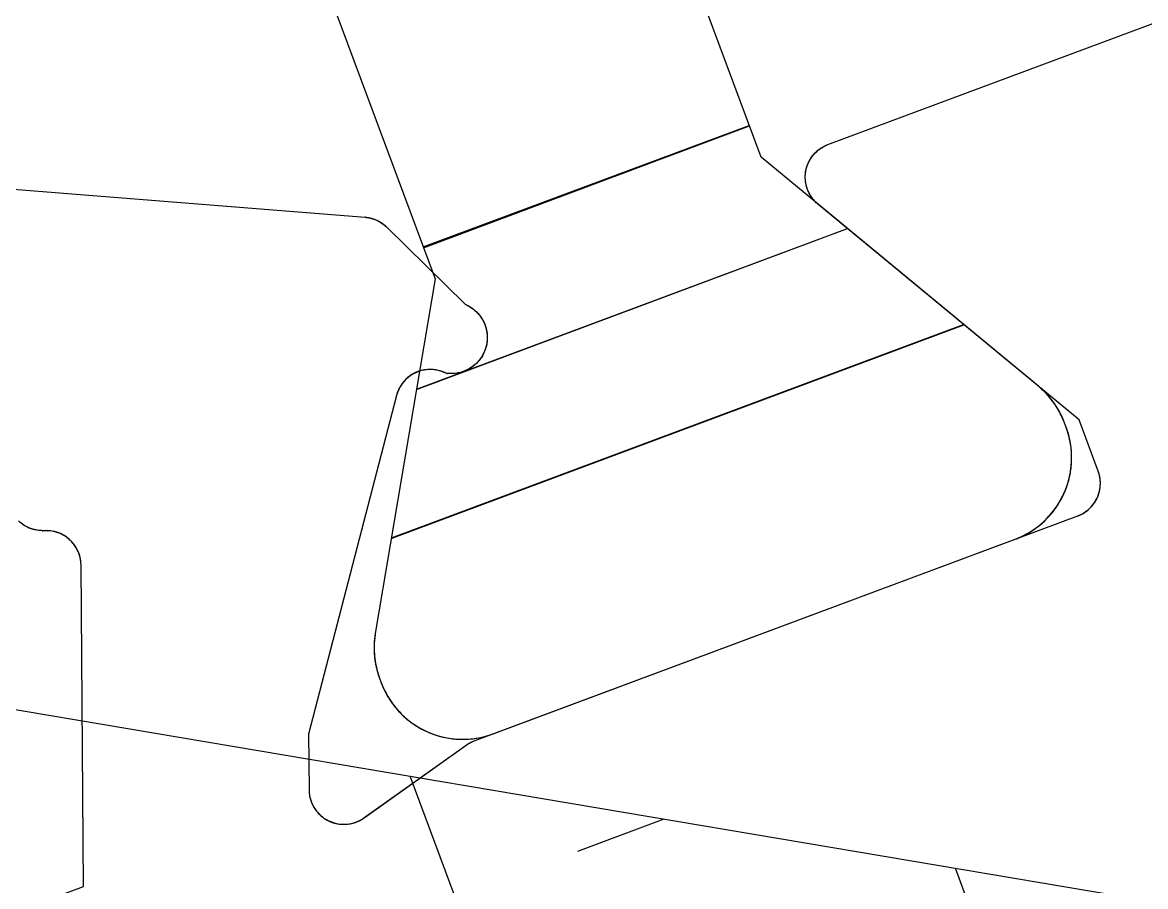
# Model space of a CAD drawing. Extents: x 12199666 to 24617114, y 1197707 to 2548648.
# Drawn here: x 12330261.33 to 12330267.78, y 1274889.69 to 1274894.65 of the extents above; entities that cross this region are included whole.
import ezdxf

# ---------------------------------------------------------------- set-up
doc = ezdxf.new("R2010")
doc.units = 0
doc.header["$LTSCALE"] = 10
doc.header["$MEASUREMENT"] = 0
doc.layers.add('TX-PLAN-T1-F11$0$_EDO-ALUMINIUM-SECTION', color=90, linetype='Continuous', lineweight=30)
for name, color, linetype in [('TX-PLAN-T1-F11$0$F-Alum', 4, 'Continuous'), ('TX-PLAN-T1-F11$0$F_MISC', 8, 'Continuous'), ('TX-PLAN-T1-F11$0$Hatch', 8, 'Continuous'), ('TX-PLAN-T1-F11$0$Hatch @ 1', 8, 'Continuous'), ('TX-PLAN-T1-F11$0$INSUL', 173, 'Continuous')]:
    doc.layers.add(name, color=color, linetype=linetype)
pattern_1 = [(90, (-9.900000006500932, 423.8302261678061), (-6, 3.673940397442059e-16), []), (90, (-9.150000006500932, 423.8302261678061), (-6, 3.673940397442059e-16), []), (90, (-8.400000006500932, 423.8302261678061), (-6, 3.673940397442059e-16), []), (90, (-6.150000006500932, 423.8302261678061), (-6, 3.673940397442059e-16), [])]

# ---------------------------------------------------------------- blocks, each defined once
blk = doc.blocks.new('TX-PLAN-T1-F11$0$A$C455C3A01-flat-3')
at = {"layer": 'TX-PLAN-T1-F11$0$Hatch @ 1'}
h = blk.add_hatch(dxfattribs=at)
h.set_pattern_fill('ACET-2D-M_SYNTHETIC-PISA', color=256, angle=3.877988115356716e-08, pattern_type=2)
h.set_pattern_definition([(90.00000003877987, (-33205.42495895415, -50428.68267056812), (-6.000000000000002, -4.061019290577003e-09), []), (90.00000003877987, (-33204.67495895415, -50428.68267056761), (-6.000000000000002, -4.061019290577003e-09), []), (90.00000003877987, (-33203.92495895415, -50428.6826705671), (-6.000000000000002, -4.061019290577003e-09), []), (90.00000003877987, (-33201.67495895415, -50428.68267056558), (-6.000000000000002, -4.061019290577003e-09), [])])
edge = h.paths.add_edge_path()
edge.add_line((-4.833974595538166, -1.000000003332389), (-6.62320507937693, -2.033012706437148))
edge.add_ellipse((-6.873205079682521, -1.600000004713365), major_axis=(0.0002120284116244875, 0.4999999550418579), ratio=0.9999999999999949, start_angle=180.024296706161, end_angle=210.0242967055074, ccw=False)
edge.add_line((-6.873205079333275, -2.100000004713365), (-6.899999998575367, -2.100000004727917))
edge.add_ellipse((-6.899999998924613, -1.600000004727917), major_axis=(0.0002120284116244875, 0.4999999550418579), ratio=0.9999999999999949, start_angle=90.02429670616112, end_angle=180.0242967061611, ccw=False)
edge.add_line((-7.399999998917338, -1.600000005069887), (-7.400000001085573, 1.599999994927202))
edge.add_ellipse((-6.900000001092849, 1.599999995269172), major_axis=(0.0002120284116244875, 0.4999999550418579), ratio=0.9999999999999949, start_angle=0.024296706161123893, end_angle=90.02429670616112, ccw=False)
edge.add_line((-6.900000001420267, 2.099999995269172), (-6.873205082178174, 2.099999995283724))
edge.add_ellipse((-6.873205081850756, 1.599999995291), major_axis=(0.0002120284116244875, 0.4999999550418579), ratio=0.9999999999999949, start_angle=330.0242967053823, end_angle=360.0242967053273, ccw=False)
edge.add_line((-6.623205082134518, 2.033012697349477), (-4.833974596891494, 0.9999999966676114))
edge.add_line((-4.833974596891494, 0.9999999966676114), (4.833974595538166, 1.000000003208697))
edge.add_line((4.833974595538166, 1.000000003215973), (6.62320507937693, 2.033012706320733))
edge.add_ellipse((6.873205079667969, 1.60000000459695), major_axis=(0.0002120284116244875, 0.4999999550418579), ratio=0.9999999999999949, start_angle=0.024296706161123893, end_angle=30.02429670550748, ccw=False)
edge.add_line((6.873205079333275, 2.10000000459695), (6.899999998575367, 2.100000004618778))
edge.add_ellipse((6.899999998910062, 1.600000004611502), major_axis=(0.0002120284116244875, 0.4999999550418579), ratio=0.9999999999999949, start_angle=270.0242966669742, end_angle=360.024296706161, ccw=False)
edge.add_line((7.399999998917338, 1.600000004953472), (7.400000001085573, -1.599999995043618))
edge.add_ellipse((6.900000001078297, -1.599999995385588), major_axis=(0.0002120284116244875, 0.4999999550418579), ratio=0.9999999999999949, start_angle=180.024296706161, end_angle=270.0242966669742, ccw=False)
edge.add_line((6.900000001420267, -2.099999995385588), (6.873205082178174, -2.09999999540014))
edge.add_ellipse((6.873205081828928, -1.599999995407416), major_axis=(0.0002120284116244875, 0.4999999550418579), ratio=0.9999999999999949, start_angle=150.0242967053824, end_angle=180.0242967053273, ccw=False)
edge.add_line((6.623205082134518, -2.033012697465892), (4.83397459689877, -0.9999999967840267))
edge.add_line((4.833974596891494, -0.9999999967840267), (-4.833974595538166, -1.000000003325113))
at = {"color": 8, "flags": 128}
blk.add_lwpolyline([(4.833974595538166, 1.000000003172318), (-4.833974596891494, 0.9999999966239557), (-6.623205082134518, 2.033012697283993, 0.01488345138796456), (-6.649409689423919, 2.047119243674388, 0.03657129107553118), (-6.716942894410749, 2.074954865485779, 0.03475147934145148), (-6.784231776131492, 2.092020066840632, 0.02182096224813735), (-6.827454482488974, 2.097902478315518, 0.02280645263826249), (-6.872995399848151, 2.099999951264181, 0.0001048284200683037), (-6.873205082178174, 2.099999995247344), (-6.900000001427543, 2.099999995210965, 0.02269948334755301), (-6.94532885029912, 2.09794105139008, 0.02181961165260334), (-6.988553866365692, 2.092095730760775, 0.03475222994097658), (-7.055858695639472, 2.075087426463142, 0.03657229246194178), (-7.123417309652723, 2.047308285131294, 0.04398758776233343), (-7.198220983416832, 2.001328097518126, 0.05218554550672114), (-7.274851756454154, 1.930886926806124, 0.0824968902556027), (-7.361701898676984, 1.791914970555808, 0.09869862799964313), (-7.399999956905958, 1.600210187018092, 0.0001051280320767257), (-7.400000001085573, 1.599999994890823), (-7.399999998924613, -1.600000005128095, 0.09858998486909597), (-7.361865004379069, -1.791522109866492, 0.08249638675637562), (-7.275133787494269, -1.93056715480634, 0.05218730035248508), (-7.198560304721468, -2.001075738036889, 0.04398833921714915), (-7.12379420488287, -2.047119847084105, 0.0365712911297791), (-7.056260926023242, -2.07495528968866, 0.03475147925992468), (-6.988971999024216, -2.092020312498789, 0.02182096231450365), (-6.945749277052528, -2.097902609268203, 0.02280395171539871), (-6.900213354128937, -2.099999959260458, 0.0001066385175305527), (-6.899999998575367, -2.100000004771573), (-6.873205079340551, -2.100000004771573, 0.02269971973059978), (-6.827875759219751, -2.097941018044367, 0.02181846122237658), (-6.784653012335184, -2.092096063854115, 0.03475398234547757), (-6.717344795310055, -2.075086914454005, 0.03657129091073633), (-6.649788063477899, -2.047308440720371, 0.01509501812519392), (-6.623205079384206, -2.033012706480804), (-4.833974595538166, -1.000000003376044), (4.833974596891494, -0.9999999968276825)], format="xyb", dxfattribs=at)
blk = doc.blocks.new('TX-PLAN-T1-F11$0$A$C455C3A01-flat-4')
at = {"layer": 'TX-PLAN-T1-F11$0$Hatch @ 1'}
h = blk.add_hatch(dxfattribs=at)
h.set_pattern_fill('ACET-2D-M_SYNTHETIC-PISA', color=256, pattern_type=2)
h.set_pattern_definition(pattern_1)
edge = h.paths.add_edge_path()
edge.add_line((-4.833974596906046, 0.9999999966748874), (-6.623205082141794, 2.033012697356753))
edge.add_ellipse((-6.873205081858032, 1.599999995298276), major_axis=(0.0002120284116244875, 0.4999999550418579), ratio=0.9999999999999949, start_angle=330.0242967053823, end_angle=360.0242967053272)
edge.add_line((-6.87320508218545, 2.099999995298276), (-6.900000001427543, 2.099999995283724))
edge.add_ellipse((-6.900000001100125, 1.599999995283724), major_axis=(0.0002120284116244875, 0.4999999550418579), ratio=0.9999999999999949, start_angle=0.02429670532727509, end_angle=90.02429670532729)
edge.add_line((-7.400000001092849, 1.599999994941754), (-7.399999998931889, -1.600000005055335))
edge.add_ellipse((-6.899999998939165, -1.600000004720641), major_axis=(0.0002120284116244875, 0.4999999550418579), ratio=0.9999999999999949, start_angle=90.02429670532729, end_angle=180.0242967053273)
edge.add_line((-6.899999998597195, -2.100000004720641), (-6.873205079355102, -2.100000004698813))
edge.add_ellipse((-6.873205079697073, -1.600000004698813), major_axis=(0.0002120284116244875, 0.4999999550418579), ratio=0.9999999999999949, start_angle=180.0242967053272, end_angle=210.0242967055074)
edge.add_line((-6.623205079398758, -2.033012706422596), (-4.833974595552718, -1.000000003325113))
edge.add_line((-4.833974595552718, -1.000000003325113), (4.833974596876942, -0.9999999967913027))
edge.add_line((4.833974596876942, -0.9999999967913027), (6.62320508211269, -2.033012697473168))
edge.add_ellipse((6.873205081814376, -1.599999995414692), major_axis=(0.0002120284116244875, 0.4999999550418579), ratio=0.9999999999999949, start_angle=150.0242967053823, end_angle=180.0242967053273)
edge.add_line((6.873205082163622, -2.099999995414692), (6.900000001405715, -2.09999999540014))
edge.add_ellipse((6.900000001056469, -1.59999999540014), major_axis=(0.0002120284116244875, 0.4999999550418579), ratio=0.9999999999999949, start_angle=180.0242967053272, end_angle=270.0242967053273)
edge.add_line((7.400000001063745, -1.59999999505817), (7.399999998902786, 1.60000000493892))
edge.add_ellipse((6.89999999889551, 1.600000004604226), major_axis=(0.0002120284116244875, 0.4999999550418579), ratio=0.9999999999999949, start_angle=270.0242967053273, end_angle=360.0242967053272)
edge.add_line((6.899999998568092, 2.100000004604226), (6.873205079325999, 2.100000004589674))
edge.add_ellipse((6.873205079653417, 1.600000004582398), major_axis=(0.0002120284116244875, 0.4999999550418579), ratio=0.9999999999999949, start_angle=0.02429670532727509, end_angle=30.02429670550744)
edge.add_line((6.623205079369654, 2.033012706306181), (4.83397459553089, 1.000000003208697))
edge.add_line((4.833974595523614, 1.000000003208697), (-4.833974596906046, 0.9999999966748874))
blk = doc.blocks.new('TX-PLAN-T1-F11$0$A$C455C3A01-flat-7')
at = {"layer": 'TX-PLAN-T1-F11$0$Hatch @ 1'}
h = blk.add_hatch(dxfattribs=at)
h.set_pattern_fill('ACET-2D-M_SYNTHETIC-PISA', color=256, angle=3.883087180672344e-08, pattern_type=2)
h.set_pattern_definition([(90.00000003883086, (-33205.42495850848, -50428.68267071641), (-6.000000000000002, -4.06635901923624e-09), []), (90.00000003883086, (-33204.67495850848, -50428.6826707159), (-6.000000000000002, -4.06635901923624e-09), []), (90.00000003883086, (-33203.92495850848, -50428.68267071539), (-6.000000000000002, -4.06635901923624e-09), []), (90.00000003883086, (-33201.67495850848, -50428.68267071386), (-6.000000000000002, -4.06635901923624e-09), [])])
edge = h.paths.add_edge_path()
edge.add_line((-4.833974595509062, -1.000000003303285), (-6.623205079333275, -2.033012706400768))
edge.add_ellipse((-6.873205079624313, -1.600000004691537), major_axis=(0.09602971687854733, 0.490691648061329), ratio=0.9999999999860073, start_angle=191.0729948928688, end_angle=221.0729948922675, ccw=False)
edge.add_line((-6.873205079282343, -2.100000004676986), (-6.899999998524436, -2.100000004691537))
edge.add_ellipse((-6.899999998866406, -1.600000004713365), major_axis=(0.09602971687854733, 0.490691648061329), ratio=0.9999999999860073, start_angle=101.07299489340028, end_angle=191.0729948928688, ccw=False)
edge.add_line((-7.399999998851854, -1.600000005040783), (-7.400000001005537, 1.599999994956306))
edge.add_ellipse((-6.900000001020089, 1.599999995298276), major_axis=(0.09602971687854733, 0.490691648061329), ratio=0.9999999999860073, start_angle=11.072994893702628, end_angle=101.07299489340028, ccw=False)
edge.add_line((-6.900000001347507, 2.099999995298276), (-6.873205082105414, 2.099999995312828))
edge.add_ellipse((-6.873205081777996, 1.599999995312828), major_axis=(0.09602971687854733, 0.490691648061329), ratio=0.9999999999860073, start_angle=341.07299489324885, end_angle=371.0729948937025, ccw=False)
edge.add_line((-6.623205082069035, 2.033012697371305), (-4.833974596847838, 0.9999999966894393))
edge.add_line((-4.833974596847838, 0.9999999966967152), (4.833974595450854, 1.000000003252353))
edge.add_line((4.833974595450854, 1.000000003245077), (6.623205079267791, 2.033012706349837))
edge.add_ellipse((6.873205079544277, 1.600000004626054), major_axis=(0.09602971687854733, 0.490691648061329), ratio=0.9999999999860073, start_angle=11.072994893702628, end_angle=41.072994892572694, ccw=False)
edge.add_line((6.873205079216859, 2.100000004626054), (6.899999998458952, 2.100000004647882))
edge.add_ellipse((6.89999999878637, 1.600000004647882), major_axis=(0.09602971687854733, 0.490691648061329), ratio=0.9999999999860073, start_angle=281.07299485421345, end_angle=371.0729948937025, ccw=False)
edge.add_line((7.399999998793646, 1.600000004989852), (7.40000000094733, -1.599999995007238))
edge.add_ellipse((6.900000000940054, -1.599999995356484), major_axis=(0.09602971687854733, 0.490691648061329), ratio=0.9999999999860073, start_angle=191.0729948928688, end_angle=281.07299485421345, ccw=False)
edge.add_line((6.900000001282024, -2.099999995341932), (6.873205082039931, -2.099999995356484))
edge.add_ellipse((6.873205081697961, -1.599999995378312), major_axis=(0.09602971687854733, 0.490691648061329), ratio=0.9999999999860073, start_angle=161.07299489211, end_angle=191.0729948928688, ccw=False)
edge.add_line((6.623205082003551, -2.033012697422237), (4.833974596796907, -0.999999996747647))
edge.add_line((4.833974596789631, -0.9999999967549229), (-4.833974595509062, -1.000000003310561))
at = {"color": 8, "flags": 128}
blk.add_lwpolyline([(4.833974595450854, 1.000000003230525), (-4.833974596855114, 0.9999999966821633), (-6.623205082076311, 2.033012697356753, 0.003228324131031072), (-6.628817371456535, 2.036204817646649, 0.03475147935317766), (-6.691588599613169, 2.065849169826834, 0.02182096239772175), (-6.732882833595795, 2.079905888851499, 0.02280645303967752), (-6.777177667667274, 2.090692094017868, 0.02280395189214688), (-6.822265851478733, 2.097398421938124, 0.0218209627677004), (-6.865812588453991, 2.099945343368745, 0.003696398265047463), (-6.873205082119966, 2.099999995312828), (-6.900000001376611, 2.099999995291, 0.03105091864805178), (-6.961922499067441, 2.096150783094345, 0.03657229244787204), (-7.033552575718204, 2.081833690455824, 0.04398758774384742), (-7.115781530133972, 2.05104138108436, 0.05218554549813796), (-7.204491500306176, 1.996591632698255, 0.08249689020261154), (-7.316364882863127, 1.876839813907281, 0.09869862791611704), (-7.390692001819843, 1.696027909754775, 0.04835176405450534), (-7.400000001005537, 1.599999994941754), (-7.39999999885913, -1.600000005069887, 0.05010523084630907), (-7.390008095178928, -1.699458868293732, 0.08249638691389768), (-7.331531516480027, -1.852548117582046, 0.05218730031794697), (-7.269889844203135, -1.936424591112882, 0.04398833911545995), (-7.205333602942119, -1.995943675246963, 0.03657129129986738), (-7.144386551713978, -2.03620547556784, 0.03475147940703016), (-7.081615244896966, -2.065849661179527, 0.02182096261599752), (-7.040320973617781, -2.079906270620995, 0.02280395175054498), (-6.996031017850328, -2.090691397963383, 0.02280645308802656), (-6.950937909328786, -2.097398566533229, 0.02181846095888013), (-6.907396165057435, -2.099945298461535, 0.003698236022823213), (-6.899999998538988, -2.100000004706089), (-6.873205079311447, -2.100000004713365, 0.0310517560850042), (-6.811280921268917, -2.096150585290161, 0.03657129102289691), (-6.739652819858748, -2.081833787160576, 0.04398833922259045), (-6.657422492186015, -2.051040884180111, 0.01934532447226029), (-6.623205079333275, -2.033012706437148), (-4.833974595523614, -1.000000003317837), (4.833974596782355, -0.9999999967694748)], format="xyb", dxfattribs=at)
blk = doc.blocks.new('TX-PLAN-T1-F11$0$A$C455C3A01-flat-8')
at = {"layer": 'TX-PLAN-T1-F11$0$Hatch @ 1'}
h = blk.add_hatch(dxfattribs=at)
h.set_pattern_fill('ACET-2D-M_SYNTHETIC-PISA', color=256, pattern_type=2)
h.set_pattern_definition(pattern_1)
edge = h.paths.add_edge_path()
edge.add_line((-4.833974596840562, 0.9999999967112672), (-6.623205082054483, 2.033012697393133))
edge.add_ellipse((-6.873205081756169, 1.59999999532738), major_axis=(0.09602971687854733, 0.490691648061329), ratio=0.9999999999860073, start_angle=341.0729948932488, end_angle=371.0729948937025)
edge.add_line((-6.873205082090863, 2.09999999532738), (-6.900000001332955, 2.099999995312828))
edge.add_ellipse((-6.900000001005537, 1.599999995305552), major_axis=(0.09602971687854733, 0.490691648061329), ratio=0.9999999999860073, start_angle=11.07299489370254, end_angle=101.0729948934002)
edge.add_line((-7.400000000990985, 1.599999994970858), (-7.399999998844578, -1.600000005026232))
edge.add_ellipse((-6.89999999885913, -1.600000004691537), major_axis=(0.09602971687854733, 0.490691648061329), ratio=0.9999999999860073, start_angle=101.0729948934002, end_angle=191.0729948937025)
edge.add_line((-6.899999998509884, -2.100000004691537), (-6.873205079267791, -2.10000000466971))
edge.add_ellipse((-6.873205079617037, -1.60000000466971), major_axis=(0.09602971687854733, 0.490691648061329), ratio=0.9999999999860073, start_angle=191.0729948937025, end_angle=221.0729948925727)
edge.add_line((-6.623205079318723, -2.033012706393492), (-4.83397459549451, -1.000000003288733))
edge.add_line((-4.83397459549451, -1.000000003288733), (4.833974596804183, -0.999999996733095))
edge.add_line((4.833974596804183, -0.999999996740371), (6.623205082018103, -2.033012697422237))
edge.add_ellipse((6.873205081705237, -1.599999995356484), major_axis=(0.09602971687854733, 0.490691648061329), ratio=0.9999999999860073, start_angle=161.0729948932488, end_angle=191.0729948937025)
edge.add_line((6.873205082054483, -2.099999995356484), (6.900000001296576, -2.099999995341932))
edge.add_ellipse((6.90000000094733, -1.599999995341932), major_axis=(0.09602971687854733, 0.490691648061329), ratio=0.9999999999860073, start_angle=191.0729948937025, end_angle=281.0729948934002)
edge.add_line((7.400000000954606, -1.599999994999962), (7.399999998808198, 1.600000004997128))
edge.add_ellipse((6.899999998808198, 1.600000004662434), major_axis=(0.09602971687854733, 0.490691648061329), ratio=0.9999999999860073, start_angle=281.0729948934002, end_angle=371.0729948937025)
edge.add_line((6.899999998473504, 2.100000004662434), (6.873205079231411, 2.100000004647882))
edge.add_ellipse((6.873205079551553, 1.600000004640606), major_axis=(0.09602971687854733, 0.490691648061329), ratio=0.9999999999860073, start_angle=11.07299489370254, end_angle=41.07299489257267)
edge.add_line((6.623205079282343, 2.033012706364389), (4.83397459545813, 1.000000003259629))
edge.add_line((4.83397459545813, 1.000000003259629), (-4.833974596840562, 0.9999999967039912))
blk = doc.blocks.new('TX-PLAN-T1-F11$0$A$C455C3A01-flat-11')
at = {"layer": 'TX-PLAN-T1-F11$0$Hatch @ 1'}
h = blk.add_hatch(dxfattribs=at)
h.set_pattern_fill('ACET-2D-M_SYNTHETIC-PISA', color=256, angle=3.897498910053585e-08, pattern_type=2)
h.set_pattern_definition([(90.00000003897499, (-33205.42495845535, -50428.6826705679), (-6.000000000000002, -4.081450946943785e-09), []), (90.00000003897499, (-33204.67495845535, -50428.68267056739), (-6.000000000000002, -4.081450946943785e-09), []), (90.00000003897499, (-33203.92495845535, -50428.68267056688), (-6.000000000000002, -4.081450946943785e-09), []), (90.00000003897499, (-33201.67495845535, -50428.68267056535), (-6.000000000000002, -4.081450946943785e-09), [])])
edge = h.paths.add_edge_path()
edge.add_line((-4.833974595465406, -1.000000003346941), (-6.623205079275067, -2.033012706458976))
edge.add_ellipse((-6.873205079551553, -1.600000004735193), major_axis=(-3.901019226759672e-06, 0.4999999999854481), ratio=0.9999999999848833, start_angle=179.9995530153119, end_angle=209.9995530150332, ccw=False)
edge.add_line((-6.873205079216859, -2.100000004735193), (-6.899999998458952, -2.100000004757021))
edge.add_ellipse((-6.899999998793646, -1.600000004749745), major_axis=(-3.901019226759672e-06, 0.4999999999854481), ratio=0.9999999999848833, start_angle=89.9995530153119, end_angle=179.9995530153119, ccw=False)
edge.add_line((-7.399999998793646, -1.600000005091715), (-7.400000000969158, 1.599999994905374))
edge.add_ellipse((-6.900000000969158, 1.599999995247344), major_axis=(-3.901019226759672e-06, 0.4999999999854481), ratio=0.9999999999848833, start_angle=359.9995530153119, end_angle=449.9995530153119, ccw=False)
edge.add_line((-6.900000001318404, 2.099999995247344), (-6.873205082076311, 2.099999995261896))
edge.add_ellipse((-6.873205081727065, 1.599999995269172), major_axis=(-3.901019226759672e-06, 0.4999999999854481), ratio=0.9999999999848833, start_angle=329.9995530152972, end_angle=359.9995530153119, ccw=False)
edge.add_line((-6.623205082039931, 2.033012697327649), (-4.83397459682601, 0.9999999966530595))
edge.add_line((-4.83397459682601, 0.9999999966530595), (4.83397459545813, 1.000000003230525))
edge.add_line((4.833974595465406, 1.000000003230525), (6.623205079275067, 2.033012706342561))
edge.add_ellipse((6.873205079566105, 1.600000004618778), major_axis=(-3.901019226759672e-06, 0.4999999999854481), ratio=0.9999999999848833, start_angle=359.9995530153119, end_angle=389.9995530157552, ccw=False)
edge.add_line((6.873205079224135, 2.100000004618778), (6.899999998466228, 2.100000004640606))
edge.add_ellipse((6.899999998808198, 1.60000000463333), major_axis=(-3.901019226759672e-06, 0.4999999999854481), ratio=0.9999999999848833, start_angle=269.999552976125, end_angle=359.9995530153119, ccw=False)
edge.add_line((7.399999998800922, 1.6000000049753), (7.400000000976434, -1.59999999502179))
edge.add_ellipse((6.900000000983709, -1.59999999536376), major_axis=(-3.901019226759672e-06, 0.4999999999854481), ratio=0.9999999999848833, start_angle=179.9995530153119, end_angle=269.999552976125, ccw=False)
edge.add_line((6.900000001325679, -2.09999999536376), (6.873205082083587, -2.099999995385588))
edge.add_ellipse((6.873205081741617, -1.599999995385588), major_axis=(-3.901019226759672e-06, 0.4999999999854481), ratio=0.9999999999848833, start_angle=149.9995530145751, end_angle=179.9995530153119, ccw=False)
edge.add_line((6.623205082039931, -2.033012697444065), (4.83397459682601, -0.9999999967694748))
edge.add_line((4.83397459682601, -0.9999999967694748), (-4.83397459545813, -1.000000003346941))
at = {"color": 8, "flags": 128}
blk.add_lwpolyline([(4.833974595465406, 1.000000003186869), (-4.83397459682601, 0.9999999966094038), (-6.623205082025379, 2.033012697269442, 0.01499144065762038), (-6.649602802579466, 2.047215849976055, 0.03657129118726868), (-6.717148022340552, 2.075022304386948, 0.03475147922751571), (-6.784444267541403, 2.092058444854047, 0.02182096236737266), (-6.827669510239502, 2.097922189663223, 0.02280332763469329), (-6.873205082069035, 2.099999995225517), (-6.900000001296576, 2.099999995196413, 4.658767007316934e-06), (-6.900006248382851, 2.099999995152757, 0.02280395176035555), (-6.945543036155868, 2.097921507025603, 0.02182096247019134), (-6.988768190953124, 2.092057114285126, 0.034751479232456), (-7.056064180775138, 2.075019965064712, 0.0365712913126145), (-7.123608983725717, 2.047212498175213, 0.04398833936005513), (-7.198394149330852, 2.001199362355692, 0.05218479354723013), (-7.274993524042657, 1.930726253056491, 0.08249890374965518), (-7.361785635352135, 1.791713395512488, 0.09869454678752547), (-7.400000000961882, 1.599999994861719), (-7.39999999878637, -1.600000005149923, 2.536381218064446e-06), (-7.399999998757266, -1.600005742424401, 0.09869610358962189), (-7.361782250656688, -1.79172155251581, 0.08249638678655961), (-7.274990994017571, -1.930729128849634, 0.05218730038754819), (-7.198387068638112, -2.001204636566399, 0.04398833922431505), (-7.123601091218006, -2.047216452920111, 0.03657129111814768), (-7.056055797671434, -2.075022728087788, 0.03475147931929728), (-6.988759507257782, -2.092058689981059, 0.02182096255433401), (-6.94553424899641, -2.097922320092039, 0.02280266416392041), (-6.899999998451676, -2.100000004793401), (-6.873205079195031, -2.100000004793401, 2.826839141534195e-06), (-6.873202505310473, -2.100000004786125, 0.02280645311785395), (-6.827660723058216, -2.097921395776211, 0.02181846109661323), (-6.784440504394297, -2.092057775989815, 0.03475398230825986), (-6.71713963921502, -2.075019560528744, 0.03657129124672907), (-6.649594910064479, -2.047211914410582, 0.01498702884643914), (-6.623205079260515, -2.033012706517184), (-4.833974595465406, -1.000000003390596), (4.83397459682601, -0.9999999968131306)], format="xyb", dxfattribs=at)
blk = doc.blocks.new('TX-PLAN-T1-F11$0$A$C455C3A01-flat-12')
at = {"layer": 'TX-PLAN-T1-F11$0$Hatch @ 1'}
h = blk.add_hatch(dxfattribs=at)
h.set_pattern_fill('ACET-2D-M_SYNTHETIC-PISA', color=256, angle=3.902684486345635e-08, pattern_type=2)
h.set_pattern_definition([(90.00000003902684, (-33205.42495895736, -50428.68267052685), (-6.000000000000002, -4.086881269801832e-09), []), (90.00000003902684, (-33204.67495895736, -50428.68267052634), (-6.000000000000002, -4.086881269801832e-09), []), (90.00000003902684, (-33203.92495895736, -50428.68267052584), (-6.000000000000002, -4.086881269801832e-09), []), (90.00000003902684, (-33201.67495895736, -50428.6826705243), (-6.000000000000002, -4.086881269801832e-09), [])])
edge = h.paths.add_edge_path()
edge.add_line((-4.83397459556727, -1.000000003332389), (-6.623205079406034, -2.033012706437148))
edge.add_ellipse((-6.873205079711624, -1.600000004727917), major_axis=(-0.4639863081902149, 0.1863241954488331), ratio=0.9999999999994007, start_angle=111.8790434517233, end_angle=141.8790434522037, ccw=False)
edge.add_line((-6.873205079355102, -2.100000004713365), (-6.899999998597195, -2.100000004735193))
edge.add_ellipse((-6.899999998953717, -1.600000004742469), major_axis=(-0.4639863081902149, 0.1863241954488331), ratio=0.9999999999994007, start_angle=21.879043451747123, end_angle=111.8790434517233, ccw=False)
edge.add_line((-7.399999998939165, -1.600000005077163), (-7.400000001121953, 1.599999994919926))
edge.add_ellipse((-6.900000001136505, 1.599999995261896), major_axis=(-0.4639863081902149, 0.1863241954488331), ratio=0.9999999999994007, start_angle=291.8790434517233, end_angle=381.879043451747, ccw=False)
edge.add_line((-6.900000001456647, 2.099999995261896), (-6.873205082214554, 2.099999995276448))
edge.add_ellipse((-6.873205081894412, 1.599999995283724), major_axis=(-0.4639863081902149, 0.1863241954488331), ratio=0.9999999999994007, start_angle=261.87904345137827, end_angle=291.8790434517233, ccw=False)
edge.add_line((-6.623205082170898, 2.033012697342201), (-4.833974596927874, 0.9999999966676114))
edge.add_line((-4.833974596927874, 0.9999999966676114), (4.833974595501786, 1.000000003252353))
edge.add_line((4.833974595501786, 1.000000003259629), (6.623205079340551, 2.033012706371665))
edge.add_ellipse((6.873205079631589, 1.600000004647882), major_axis=(-0.4639863081902149, 0.1863241954488331), ratio=0.9999999999994007, start_angle=291.8790434517233, end_angle=321.8790434517868, ccw=False)
edge.add_line((6.873205079296895, 2.100000004647882), (6.899999998538988, 2.10000000466971))
edge.add_ellipse((6.899999998873682, 1.600000004662434), major_axis=(-0.4639863081902149, 0.1863241954488331), ratio=0.9999999999994007, start_angle=201.8790434125602, end_angle=291.8790434517233, ccw=False)
edge.add_line((7.399999998880958, 1.600000005004404), (7.400000001063745, -1.599999994992686))
edge.add_ellipse((6.900000001049193, -1.599999995341932), major_axis=(-0.4639863081902149, 0.1863241954488331), ratio=0.9999999999994007, start_angle=111.8790434517233, end_angle=201.8790434125602, ccw=False)
edge.add_line((6.900000001398439, -2.09999999532738), (6.873205082156346, -2.099999995349208))
edge.add_ellipse((6.873205081799824, -1.59999999536376), major_axis=(-0.4639863081902149, 0.1863241954488331), ratio=0.9999999999994007, start_angle=81.87904345096138, end_angle=111.8790434517233, ccw=False)
edge.add_line((6.62320508211269, -2.033012697407685), (4.833974596869666, -0.999999996740371))
edge.add_line((4.833974596869666, -0.999999996740371), (-4.833974595559994, -1.000000003325113))
at = {"color": 8, "flags": 128}
blk.add_lwpolyline([(4.833974595487234, 1.000000003237801), (-4.833974596942426, 0.9999999966676114), (-6.623205082214554, 2.033012697334925, 0.03544945059595173), (-6.686881359557447, 2.063986493449192, 0.09575615220745022), (-6.873205082229106, 2.099999995283724), (-6.900000001507578, 2.099999995247344, 0.00291492608712481), (-6.905829706505756, 2.099966008623596, 0.08249638682187237), (-7.067167566041462, 2.071227122280106, 0.05218479353492291), (-7.161108993233938, 2.026406015676912, 0.04398833919090523), (-7.231676119321492, 1.974153643684986, 0.03657129109491938), (-7.282650773217028, 1.92183595757524, 0.03475147930612449), (-7.323538120239391, 1.865735694176692, 0.02182096228055723), (-7.345087627902103, 1.827809135815187, 0.02280645287404605), (-7.363987183736754, 1.786322013285826, 0.02280395155609901), (-7.379027950089949, 1.743290693280869, 0.02182096211280632), (-7.389694068602694, 1.700993659986125, 0.03475147912243394), (-7.398962339750142, 1.632196030295745, 0.01611055673912897), (-7.400000001136505, 1.599999994905374), (-7.399999998982821, -1.600000005113543, 0.0204495135880163), (-7.398328666684392, -1.640847758004384, 0.04398758778602518), (-7.383499079463945, -1.727391680979053, 0.05218554564676595), (-7.346646652942582, -1.824737110073329, 0.08249689018640269), (-7.249992919940269, -1.95707836488873, 0.09869862801639438), (-7.086322490118619, -2.063986997352913, 0.09575548268512762), (-6.899999998611747, -2.100000004735193), (-6.873205079398758, -2.100000004735193, 0.002913089565456208), (-6.867379047333088, -2.09996606092318, 0.08249638684953157), (-6.706040976692748, -2.071228359833185, 0.04570840436114393), (-6.623205079442414, -2.033012706458976), (-4.833974595574546, -1.000000003339665), (4.833974596855114, -0.9999999967549229)], format="xyb", dxfattribs=at)
blk = doc.blocks.new('*U195')
at = {"layer": 'TX-PLAN-T1-F11$0$INSUL', "lineweight": 0}
h = blk.add_hatch(dxfattribs=at)
h.set_pattern_fill('岩棉', color=256, scale=60.00000000000002, style=0, pattern_type=2)
h.set_pattern_definition([(171.78891, (31.98000479999999, 119.4285713999999), (-403.9210344936758, 60.00000149168051), [2.0005134, -418.1072400000002]), (146.908661, (33.73372379999999, 118.2857141999999), (-95.04024262992478, 60.00000083033304), [2.093239800000001, -437.4870720000002]), (132.32733, (35.03487, 116.8571429999999), (-106.9202743718115, 119.9999994801657), [1.932303599999998, -403.8514799999996]), (114.796992, (35.8268718, 115.1428571999999), (-23.76006081965321, 59.99999964663972), [1.8883968, -196.393272]), (91.6202240999998, (35.8834434, 113.1428574), (-11.88003000216715, 359.9999998263044), [2.000800199999999, -418.1671799999997]), (82.82482490000001, (30.05657160000001, 66.85714259999999), (83.16020966511272, 659.9999982204777), [46.65104279999994, -9750.067799999993]), (97.17517500000001, (41.823459, 66.85714259999999), (-83.16021148970225, 659.9999979909094), [46.65104280000004, -9750.06780000001]), (88.37977579999999, (35.9965866, 113.1428574), (11.88002583240484, 359.9999999412873), [2.0008002, -418.16718]), (65.203007, (36.05315819999999, 115.1428571999999), (23.76006077749137, 59.99999973523376), [1.888396799999998, -196.3932719999997]), (47.67266909999998, (36.84516060000001, 116.8571429999999), (106.9202740388371, 119.9999998207617), [1.932303599999999, -403.8514799999998]), (33.09133829999998, (38.14630680000001, 118.2857141999999), (95.0402417250371, 60.00000218260124), [2.0932398, -437.4870719999998]), (8.211089519999998, (39.90002519999999, 119.4285713999999), (403.9210347392536, 59.99999988934716), [2.0005134, -418.1072399999999]), (87.16616460000002, (30.00000000000001, 65.71428599999996), (11.88002507150802, 180.0000001810667), [1.144256399999998, -239.1495899999996]), (103.9013849999999, (30.282858, 64.57142879999994), (-47.5201215879632, 179.9999997770064), [1.177340399999998, -246.0641939999996]), (111.603615, (30.73543020000001, 63.42857159999996), (-11.88003031737481, 59.99999997976404), [1.229204999999999, -63.30404399999991]), (122.761347, (31.470861, 62.28571439999996), (-35.64009214299298, 59.99999937378065), [1.3590366, -284.0386379999999]), (138.290552, (32.43257759999999, 61.42857119999996), (-71.2801817170538, 60.00000123338383), [1.288252200000001, -269.2446480000003]), (152.003514, (33.5074374, 60.85714259999997), (-106.9202745038909, 59.99999917536116), [1.2173142, -254.4187140000001]), (166.477202, (34.6954404, 60.57142859999996), (-237.6006083015547, 60.00000192533073), [1.2218772, -255.3723300000001]), (167.070755, (35.94001500000002, 60.28571399999996), (-249.4806394894893, 59.99999988713196), [1.276948800000001, -266.8823280000002]), (12.92924439999999, (35.94001500000002, 60.28571399999996), (249.4806395808134, 59.99999961372987), [1.2769488, -266.882328]), (13.52279750000001, (37.1845896, 60.57142859999996), (237.6006088251535, 59.99999985187424), [1.221877199999999, -255.3723299999998]), (27.99648529999997, (38.3725926, 60.85714259999997), (118.8003031649702, 60.00000218637319), [1.2173142, -254.418714]), (41.70944699999995, (39.44745299999998, 61.42857119999996), (71.28018116740307, 60.00000178097831), [1.288252199999999, -269.2446479999997]), (57.2386522, (40.40916960000001, 62.28571439999996), (118.8003026691194, 180.000001000711), [1.359036599999999, -284.0386379999999]), (68.396384, (41.1445998, 63.42857159999996), (11.88003024886847, 60.00000021423826), [1.229204999999999, -63.30404399999996]), (76.098615, (41.59717259999999, 64.57142879999994), (11.88003045248315, 59.99999970942572), [1.177340399999998, -246.0641939999996]), (92.83383529999988, (41.8800306, 65.71428599999996), (-11.88003015074521, 179.9999999348276), [1.144256399999999, -239.1495899999998])])
h.paths.add_polyline_path([(0, 0), (429.9707085312324, 0), (429.9707085312324, 59.99999999999999), (0, 59.99999999999999)])
at = {"layer": 'TX-PLAN-T1-F11$0$INSUL'}
blk.add_lwpolyline([(0, 0), (429.9707085312324, 0), (429.9707085312324, 59.99999999999999), (0, 59.99999999999999)], close=True, dxfattribs=at)
blk = doc.blocks.new('TX-PLAN-T1-F11$0$A$C6BF074A9')
at = {"layer": 'TX-PLAN-T1-F11$0$F-Alum'}
for p, q in [((-222.5306440552085, 254.9971852256158), (-222.5306441024732, 254.9971851985201)), ((-222.5306441024732, 254.9971851985201), (-222.5306441022403, 254.997185198491)), ((-222.5306440675486, 254.9971852184854), (-222.5306440552085, 254.9971852256158))]:
    blk.add_line(p, q, dxfattribs=at)
for points in [[(-228.3289349784463, 260.0360630767418), (-226.5111134208128, 260.3571175046991, 0.09042479963819017), (-226.4438386135589, 260.3820697270739, 0.08249638684728511), (-226.3937087994855, 260.4243063734348, 0.05218730021225484), (-226.3701391327049, 260.4586293129714, 0.04398833915607414), (-226.3561535195768, 260.4908474347203, 0.03657129099841951), (-226.3489669021073, 260.5191677706634, 0.03475147909933694), (-226.3460309461079, 260.5467797701158, 0.02182096242517818), (-226.3461562080629, 260.5642277822944, 0.02280395177520047), (-226.3479114682268, 260.5823767801949, 0.008199721030765257), (-226.3489462125435, 260.5888539855396), (-226.3520155434817, 260.6062326472629, -0.008197884660471841), (-226.3530500798806, 260.6127083980564, -0.02280645333895119), (-226.3548055749707, 260.6308593805616, -0.02182096248659486), (-226.3549307905923, 260.6483073930312, -0.03475147944360003), (-226.3519947614841, 260.6759193846692, -0.03657129110440063), (-226.3448080688104, 260.7042397015639, -0.04398833919475374), (-226.3308223700005, 260.7364577861763, -0.05218479379952305)], [(-224.4814994560875, 261.5102580321136), (-224.268247016691, 259.0805862637089, -0.009183178579747167), (-224.2677392319165, 259.0732579107744, -0.02182096207530607), (-224.2676139699615, 259.0558098986685, -0.03475147885356218), (-224.2705499257281, 259.0281978991725, -0.03657129099351354), (-224.2777365431975, 258.9998775632585, -0.04398833927272496), (-224.2917221565585, 258.9676594414659, -0.02828754523387425), (-224.3036186436511, 258.9484299450878), (-224.6662227054912, 258.430269768668, -0.02299325779834277), (-224.6714048164285, 258.411948244323, -0.0439883392939321), (-224.6858888442948, 258.3785815151086, -0.05218730062407019), (-224.7102985761449, 258.3430348871652, -0.08249638659494564), (-224.7622152559779, 258.2992923087322, -0.09869610360641042), (-224.8385950203374, 258.2723787631867, -0.09869862802185071), (-224.9194585296646, 258.2768092487413, -0.08249890392663378), (-224.9815549480118, 258.3042513162536, -0.05218479339078182), (-225.0149463268317, 258.3315320042484, -0.04398833932009662), (-225.03820055908, 258.3595028170266, -0.03657129094663593), (-225.0535643282201, 258.3855718499426, -0.03475147912503285), (-225.0644967153057, 258.4121703217997, -0.02182096215954326), (-225.0694359754998, 258.4295526675151, -0.02280395191154215), (-225.0729582093045, 258.4481049610213, -0.02280645317532762), (-225.0747762857791, 258.4669030054238, -0.007151789430430804), (-225.0749925509881, 258.4728241476578, 0.0322323098636646), (-225.068873344906, 258.4978458549913, 0.03475147907698761), (-225.0659373889066, 258.5254578544582, 0.02182096255244789), (-225.0660626508616, 258.5429058665932, 0.02280395175900162), (-225.0678179110255, 258.5610548645373, 0.02280645302528524), (-225.0712192340143, 258.5789705261441, 0.02181846057674742), (-225.0759878903482, 258.5957526299489, 0.03475398214153423), (-225.0865446638636, 258.6214374055153, 0.03657129111041967), (-225.1013796515617, 258.6466090569184, 0.04398833947937228), (-225.1238335037924, 258.6736170052491, 0.05218479360965077), (-225.1560755621031, 258.6999585581534, 0.0824963867176523), (-225.2160326451849, 258.7264553643645, 0.04115197832207823), (-225.2484289901186, 258.7319912331468), (-227.2498357130535, 258.9065284689596), (-227.5652002740972, 258.8508303789595, 0.0904266514150837), (-227.6324763449229, 258.8258774067535, 0.08249638679892307), (-227.6826058486331, 258.7836403921128, 0.05218479355241196), (-227.7061743088852, 258.7493190370324, 0.04398833918617257), (-227.7201600076951, 258.71710095242, 0.03657129112562568), (-227.7273467003688, 258.6887806354962, 0.03475147935753965), (-227.730282729477, 258.6611686438, 0.02182096214072313), (-227.7301575138554, 258.6437206313594, 0.02280645292664427), (-227.7284020187653, 258.6255696489125, 0.02280395137710266), (-227.7250010263961, 258.6076559581297, 0.02182096237922828), (-227.7202317844931, 258.5908719434692, 0.03475147879590992), (-227.7096757094696, 258.5651890380568, 0.03657129097297641), (-227.694840788361, 258.5400173473054, 0.04398833944081049), (-227.6723870078422, 258.5130093394137, 0.001044019748458897), (-227.6717974962521, 258.5124176912823), (-227.1624821158912, 258.0033866873882, -0.001043355610910179), (-227.1618929779943, 258.0027954160205, -0.04398833949654677), (-227.1394391259964, 257.9757874676752, -0.02044935022268635), (-227.1306868255924, 257.9619742085224), (-225.2793274440191, 254.7573926890209, 0.02044951264935528), (-225.2705750691093, 254.7435793223585, 0.04398758784819281), (-225.248121622004, 254.7165718146016, 0.05218554569778083), (-225.2158791238762, 254.6902298568775, 0.08249689041789672), (-225.1559216359019, 254.6637329902615, 0.09869862797192505), (-225.0778416117973, 254.6594546434817, 0.09575548262530129), (-225.0061019311979, 254.6842639044944), (-224.7339026483096, 254.8415196001324), (-223.7611683260038, 256.5274319511109, -0.04570656390939633), (-223.7401255373697, 256.5572421808347, -0.08249638694900187), (-223.6899960336596, 256.5994791954026, -0.09869862792113608), (-223.6162434848811, 256.6254668079373, -0.09869862790609495), (-223.5381634719524, 256.6211882539237, -0.0824963867196699), (-223.4782063888706, 256.5946914476544, -0.05218479336262501), (-223.4459643303271, 256.5683498947938, -0.04398833893498523), (-223.4235104783293, 256.5413419464194, -0.02044935023693702), (-223.4147581779253, 256.527528687252), (-222.5306440675486, 254.9971852184854), (-221.3463848992105, 252.9473102836519, -0.01610989274764403)]]:
    blk.add_lwpolyline(points, format="xyb", dxfattribs=at)
blk.add_lwpolyline([(-215.0370910575002, 231.0316544818515), (-231.0942789281107, 258.8255923342249), (-228.4966217055771, 260.3263177904182), (-228.3289349744882, 260.0360630782843)], dxfattribs=at)
at = {"layer": 'TX-PLAN-T1-F11$0$F-Alum', "flags": 128}
for points in [[(-228.3289349754195, 260.0360630780806), (-226.5111134175531, 260.3571175060233, 0.01615214946823042), (-226.4984711529542, 260.3597739851275, 0.02280395150700129), (-226.4809730676789, 260.3649007851227, 0.02280645272094199), (-226.4640127932507, 260.3716007119683, 0.02181846156720236), (-226.4484223304171, 260.3794312009586, 0.03475398207072241), (-226.4251722476765, 260.3946162863458, 0.03657129116107443), (-226.4032282912958, 260.4139075196463, 0.04398833948709856), (-226.3809090230934, 260.4410267934027, 0.05218479369243118), (-226.3610794753622, 260.4776357646215, 0.08249638693578959), (-226.346293579074, 260.5414974106707, 0.05949839764227073), (-226.3489462092839, 260.5888539869802), (-226.3520155404549, 260.6062326486162, -0.05949773234936055), (-226.3546682039596, 260.6535886952652, -0.08249689008694014), (-226.3398823242023, 260.7174507501941, -0.05218554575047832), (-226.3200524614513, 260.7540602292602, -0.04398758772555024)], [(-224.4814994532935, 261.5102580334669), (-224.2682470136642, 259.080586264975, -0.03762946727142721), (-224.2678766031604, 259.050527538976, -0.08249638674937795), (-224.2826624994486, 258.9866658929704, -0.05218479345301871), (-224.302492046947, 258.9500569217807, -0.002473707252987874), (-224.3036186406243, 258.9484299463975), (-224.6662227024644, 258.4302697700214, -0.04064153510674347), (-224.6765066846128, 258.3982646709219, -0.05218479358667247), (-224.6970431331865, 258.3603506314275, -0.04398833944408474), (-224.7201580579713, 258.3322645862527, -0.03657129140492497), (-224.7428842913214, 258.3122856424188, -0.03475398207362577), (-224.7669632129691, 258.2965592260471, -0.02181846055842815), (-224.7831094583817, 258.2884495889766, -0.02280645335023772), (-224.8006743471924, 258.2815108173409, -0.02280395120061016), (-224.8187962195225, 258.2762012527264, -0.02182096296882298), (-224.836521484176, 258.2726859689601, -0.0347514793127274), (-224.8651808050781, 258.2703112861518, -0.03657129070085148), (-224.8953860506736, 258.2721231973437, -0.04398833936945438), (-224.9308766038012, 258.2800947916139, -0.05218730066011872), (-224.9703692775074, 258.2974074024705, -0.08249638685126975), (-225.0230695875216, 258.3402026373833, -0.09869610364672385), (-225.0638256203238, 258.4101822997209, -0.07725735392714227), (-225.0749925479613, 258.4728241490548, 0.06042071896274417), (-225.0662000221055, 258.5201754948966, 0.09869862808892886), (-225.0766361697897, 258.5976731159635, 0.09869862806372934), (-225.1159904533852, 258.6652455571775, 0.08249638655203571), (-225.1668770292163, 258.7065673306524, 0.05218479372410045), (-225.2050085128139, 258.7232831226602, 0.04398833947894604), (-225.2392773979664, 258.7309804115093, 0.01151057969701338), (-225.2484289870918, 258.731991234471), (-227.2498357100267, 258.9065284703565), (-227.5652002713032, 258.8508303802982, 0.01615148483043999), (-227.5778420201823, 258.8481740271263, 0.0228064530801229), (-227.5953420107107, 258.8430466242307, 0.0228039523940141), (-227.6123004113178, 258.8363473917007, 0.0218209620556944), (-227.6278926413361, 258.8285159693214, 0.03475147928270983), (-227.6511410178937, 258.813331920438, 0.03657129134747304), (-227.6730850254971, 258.7940407453452, 0.04398833967663223), (-227.6954043656442, 258.766921530786, 0.0521847933694177), (-227.7152340104658, 258.7303126121869, 0.08249890388336835), (-227.7300202019833, 258.6664490093708, 0.09869862798874343), (-227.7195834847953, 258.5889514650216, 0.09869610364077318), (-227.6802300298441, 258.5213808110448, 0.01538652402664386), (-227.6717974932253, 258.5124176926502), (-227.1624821128644, 258.003386688727, -0.01538586211432919), (-227.1540499278199, 257.9944239678325, -0.0501070720665376), (-227.1306868223328, 257.961974209803), (-225.2793274409923, 254.7573926903306, 0.05010523124678296), (-225.2559653089702, 254.7249440328478, 0.08249638678830169), (-225.2050790367502, 254.6836218855487, 0.05218730032085853), (-225.166945770834, 254.6669052054522, 0.04398833934409254), (-225.1326768651925, 254.6592080075234, 0.03657129148802681), (-225.103511337642, 254.6574584655054, 0.03475147913321901), (-225.0758385211084, 254.6597514075283, 0.02182096240115405), (-225.058723391252, 254.6631456889909, 0.02280395160192081), (-225.0412253059767, 254.6682724890734, 0.02280645267153253), (-225.0242650315486, 254.6749724158317, 0.02181846159612781), (-225.0086745687149, 254.6828029048511, 0.003698232593843049), (-225.0061019281711, 254.6842639058477), (-224.7339026452828, 254.8415196014712), (-223.761168322977, 256.5274319523769, -0.01934598838370692), (-223.7529240543809, 256.5405233193333, -0.04398833966975077), (-223.7306047142338, 256.5676425339943, -0.03657129134614881), (-223.7086607066303, 256.5869337090435, -0.03475147924089402), (-223.6854123300727, 256.6021177579414, -0.02182096207395584), (-223.6698201000545, 256.6099491803207, -0.02280395240671546), (-223.6528616994474, 256.6166484128653, -0.02280645307989155), (-223.6353617091518, 256.6217758157318, -0.02182096289953309), (-223.618246570215, 256.6251700517923, -0.03475147931182059), (-223.5905737476278, 256.6274629204299, -0.03657129081422856), (-223.5614082247339, 256.6257133009667, -0.0439883393213429), (-223.5271393395815, 256.6180160121467, -0.05218479403551381), (-223.4890078559838, 256.6013002200807, -0.08249638670836072), (-223.4381212801527, 256.5599784466203, -0.05010707204084626), (-223.4147581748985, 256.5275286886344), (-222.5306440645218, 254.9971852197659), (-222.5306440647546, 254.997185219795), (-222.5306440647546, 254.997185219635)], [(-228.3289349772822, 260.0360630766836), (-226.5111134194158, 260.3571175046263, 0.007912912185049081), (-226.5048981595173, 260.3583169327931, 0.03475147901341105), (-226.478180960039, 260.3658822216994, 0.02182096274627287), (-226.4620364128932, 260.3725005609622, 0.02280395164934865), (-226.4458487999946, 260.3808927155505, 0.02280645295655099), (-226.4304911310173, 260.3907254123651, 0.02181846119884645), (-226.4166949135106, 260.4014045265967, 0.03475398232591691), (-226.3967942609306, 260.4207724686739, 0.03657129100792378), (-226.3789640727773, 260.4439192456948, 0.04398833931104196), (-226.3622690690536, 260.4748204042726, 0.05218479381509054), (-226.3498400905955, 260.5145563857395, 0.08249638695908745), (-226.3475952015579, 260.5800689267808, 0.01111179009147356), (-226.3489462111465, 260.5888539855541), (-226.3520155423175, 260.6062326471611, -0.01110995242284384), (-226.3533663609851, 260.6150162489384, -0.0824989038524985), (-226.3511215580947, 260.6805307670902, -0.05218479350455957), (-226.3386924741644, 260.7202667156262, -0.04398833881766034), (-226.3219973884843, 260.7511678298788, -0.03657129108573449)], [(-224.4814994549233, 261.510258032099), (-224.268247015294, 259.0805862636362, -0.07172734603275195), (-224.2714231142163, 259.0235865143068, -0.05218479376520158), (-224.2838520929072, 258.9838505327525, -0.0439883394188332), (-224.3005470963981, 258.9529493741456, -0.006830816258417752), (-224.303618642487, 258.9484299450005), (-224.6662227043271, 258.4302697685807, -0.04446895318925505), (-224.6777386858448, 258.3953489461737, -0.04398833957986016), (-224.6950288473017, 258.3633461964082, -0.0365712916700958), (-224.7134946614824, 258.3393742630169, -0.03475398193551472), (-224.7341047499649, 258.3193158758249, -0.02181846088305199), (-224.7483927868161, 258.3082560632492, -0.02280645288088908), (-224.7642979393568, 258.2980728420107, -0.02280395111488904), (-224.7810626220744, 258.2893815166344, -0.02182096252212604), (-224.7977827039867, 258.2825272411164, -0.03475147897149171), (-224.8254523414507, 258.2746922582328, -0.03657129147953332), (-224.8554432282544, 258.2706690012737, -0.04398833925838519), (-224.8918040920835, 258.2716756115142, -0.05218730038934438), (-224.9338866658363, 258.2810806497027, -0.08249638657249944), (-224.9938253471482, 258.312957119083, -0.0986961034707705), (-225.0472633659228, 258.3738059933121, -0.09869862803987851), (-225.0732858916599, 258.450496048029, -0.02704779179950242), (-225.0749925498239, 258.4728241475414, 0.02636046247003018), (-225.0697465333942, 258.4932344700965, 0.08249638677831192), (-225.0675016445894, 258.5587470111086, 0.09869862813043684), (-225.0926282326545, 258.632797325251, 0.09869862796263494), (-225.1442282523349, 258.6915530262804, 0.08249638708488166), (-225.2021039642714, 258.7223318260685, 0.05218479390496601), (-225.2427360617876, 258.731412597047, 0.007153190388417766), (-225.2484289889544, 258.7319912330158), (-227.2498357116565, 258.9065284689596), (-227.565200272933, 258.8508303789013, 0.00791225131384553), (-227.5714150133863, 258.8496310595101, 0.03475147923801177), (-227.598132232888, 258.8420658415444, 0.02182096264065604), (-227.614276797729, 258.8354475450933, 0.02280645219045711), (-227.6304661645408, 258.827054433018, 0.02280395156799894), (-227.6458221280336, 258.8172227774367, 0.02182096228581538), (-227.6596199003834, 258.8065424077968, 0.03475147940955574), (-227.6795190777484, 258.7871758105784, 0.03657129152938361), (-227.697349327369, 258.7640290808222, 0.04398833908047448), (-227.7140444130491, 258.7331279665113, 0.05218479365211984), (-227.7264734969795, 258.693392018019, 0.08249890371530375), (-227.728718299637, 258.6278774998818, 0.09869862800465), (-227.7035911676794, 258.5538273704033, 0.06553940362936198), (-227.6717974948551, 258.5124176912386), (-227.1624821144942, 258.00338668733, -0.06554124816087017), (-227.1306877066236, 257.9619757359787), (-227.1306868241954, 257.9619742084496), (-225.2793274426222, 254.7573926889481, 3.17049474417297e-06), (-225.2793262945343, 254.7573907018113, 0.09869610371150256), (-225.2277277069952, 254.6986363534406, 0.08249638683687423), (-225.1698522211373, 254.6678571284747, 0.0521873003484131), (-225.1292182036996, 254.658775828374, 0.0439883393453312), (-225.0941089452099, 254.657803867437, 0.03657129090020039), (-225.0651503978152, 254.6616886367874, 0.03475147853396561), (-225.0384331983369, 254.6692539256646, 0.02182096268350901), (-225.022288651191, 254.6758722649565, 0.02280266408618248), (-225.0061019298009, 254.6842639044071), (-224.7339026469126, 254.8415196000451), (-223.7611683246068, 256.5274319510672, -0.01498769189913894), (-223.7548690161057, 256.5376308694713, -0.03657129107644779), (-223.7370387664851, 256.560777599213, -0.03475147954581299), (-223.7171395891201, 256.5801441964168, -0.02182096271627418), (-223.7033418167703, 256.5908245660712, -0.02280395161533373), (-223.6879858532775, 256.6006562216671, -0.02280645219707746), (-223.6717964864656, 256.6090493337133, -0.02182096303934883), (-223.6556519218575, 256.6156676301789, -0.03475147946984458), (-223.6289347021229, 256.6232328481738, -0.0365712910076632), (-223.5999761442508, 256.6271175406609, -0.04398833875054779), (-223.5648668883223, 256.6261454865335, -0.05218479366867255), (-223.5242347910389, 256.6170647156423, -0.08249638678880977), (-223.4663590788696, 256.5862859158542, -0.09869862795717378), (-223.4147590591892, 256.5275302147957), (-223.4147581767611, 256.5275286872084), (-222.5306440663844, 254.9971852184126), (-222.5306440663844, 254.9971852184126), (-222.5306440663844, 254.9971852184126)], [(-228.3289349744882, 260.0360630781097), (-226.5111134166218, 260.3571175060524, 0.007804942863163478), (-226.5049826979957, 260.3582992463371, 0.03475147954296792), (-226.4782622337661, 260.3658529964914, 0.02182096246988041), (-226.4621148300212, 260.3724643629275, 0.02280395130406324), (-226.4459235945105, 260.3808495260191, 0.02280645284792555), (-226.4305616803322, 260.3906755894886, 0.02181846145208325), (-226.4167608525458, 260.4013487447401, 0.03475398230073164), (-226.3968518373877, 260.4207080907245, 0.03657129124875758), (-226.3790116547461, 260.4438471654457, 0.0439883387425107), (-226.3623033077311, 260.4747411113085, 0.05218479356428356), (-226.3498571701202, 260.5144717215035, 0.08249638679636441), (-226.3475839891325, 260.5799832869552, 0.01121976629035869), (-226.3489462083526, 260.5888539868929), (-226.3520155395236, 260.6062326485871, -0.01121910514405801), (-226.3533776900586, 260.6151028222548, -0.08249689015962128), (-226.3511046038329, 260.6806147858906, -0.05218554575198808), (-226.3386582538806, 260.720345954981, -0.04398758775981203), (-226.3219501650747, 260.7512393609677, -0.03657229268219876)], [(-224.4814994521294, 261.5102580335106), (-224.2682470127329, 259.0805862650623, -0.07183586713311646), (-224.271440193741, 259.0235018499689, -0.05218479367519042), (-224.2838863315847, 258.9837712397739, -0.0439883389189067), (-224.3005946785997, 258.9528772939402, -0.006722844005339227), (-224.303618639693, 258.9484299464266), (-224.6662227015331, 258.4302697700214, -0.04457713192855025), (-224.6777741452534, 258.3952668264565, -0.04398833935591786), (-224.6950781256746, 258.3632715465383, -0.03657129110919694), (-224.7135542905744, 258.3393075900267, -0.03475398263505305), (-224.7341730394255, 258.3192581053181, -0.02181846138507043), (-224.7484658511676, 258.3082044642388, -0.02280645283546413), (-224.7643754002493, 258.2980281126684, -0.02280395206269938), (-224.7811438347999, 258.2893440281505, -0.02182096252618102), (-224.7978668752912, 258.2824969739477, -0.0347514789021684), (-224.825539893689, 258.2746739411841, -0.03657129109062664), (-224.855532515081, 258.2706636364919, -0.04398833956693046), (-224.8918929407228, 258.2716859493548, -0.05218730037792885), (-224.9339714490197, 258.2811091603535, -0.08249638656431851), (-224.9938963586319, 258.3130115117992, -0.09869610375633911), (-225.0473080943193, 258.3738834580463, -0.09869862815278321), (-225.0732974982675, 258.450584743684, -0.02693974867767754), (-225.07499254703, 258.4728241490257, 0.02625242346165673), (-225.0697636129189, 258.4931498057877, 0.08249638700502979), (-225.067490432164, 258.5586613712539, 0.09869862816596854), (-225.0925850383792, 258.6327225296, 0.09869862801881459), (-225.1441596792865, 258.6915005091168, 0.08249638677211367), (-225.2020220937993, 258.722304300175, 0.05218479350587792), (-225.2426502657909, 258.7314026176055, 0.007261157311585326), (-225.2484289861604, 258.7319912344419), (-227.2498357090954, 258.906528470342), (-227.565200270139, 258.8508303803274, 0.007804281025026713), (-227.5713304693199, 258.8496487485709, 0.03475147961028886), (-227.598050953573, 258.8420950693717, 0.02182096283754265), (-227.6141983750131, 258.8354837457327, 0.02280645348365234), (-227.6303913649026, 258.8270976259255, 0.02280395203132815), (-227.645751572898, 258.8172726029325, 0.02182096214739923), (-227.6595539562259, 258.8065981929421, 0.0347514791078847), (-227.6794614954706, 258.7872401911327, 0.03657129093147239), (-227.6973017395794, 258.7641011637197, 0.04398833893684607), (-227.7140101685509, 258.7332072622548, 0.05218479368596282), (-227.726456411634, 258.6934766850636, 0.08249890381215041), (-227.7287295074057, 258.6279631424577, 0.09869862796905751), (-227.7036343568325, 258.5539021684408, 0.065647832614574), (-227.671797492294, 258.512417692592), (-227.1624821117002, 258.0033866887561, -0.06554346297099732), (-227.1306868214015, 257.9619742098612), (-227.1306868214015, 257.9619742098612), (-225.279327440061, 254.7573926903306, 0.09858998490571562), (-225.2277962742228, 254.6986888739511, 0.0824963869260327), (-225.1699340860214, 254.667884657817, 0.05218730051621989), (-225.1293039943412, 254.6587858103767, 0.04398833927610794), (-225.0941951586719, 254.6577986872753, 0.03657129095774767), (-225.0652349362936, 254.6616709502296, 0.03475147955700181), (-225.038514472064, 254.6692247003839, 0.02182096256049723), (-225.022367068319, 254.6758360668491, 0.02280395127993005), (-225.0061758328084, 254.6842212298825, 0.0001067408758833539), (-225.0061019272398, 254.6842639058623), (-224.7339026441186, 254.8415196015148), (-223.7611683220457, 256.5274319525224, -0.01509568012503769), (-223.7548214283161, 256.5377029524416, -0.03657129092935211), (-223.7369811842073, 256.5608419798837, -0.0347514792053463), (-223.7170736449625, 256.5801999816495, -0.02182096214401736), (-223.7032712616347, 256.5908743916398, -0.02280395203381849), (-223.6879110536393, 256.6006994146619, -0.02280645355252806), (-223.6717180637497, 256.6090855344255, -0.02182096276930725), (-223.6555706423096, 256.615696858079, -0.03475147960708826), (-223.6288501580566, 256.6232505373218, -0.03657129128838413), (-223.5998899254337, 256.6271227234565, -0.04398833947397576), (-223.5647810923256, 256.6261355071647, -0.05218479373866515), (-223.5241529205668, 256.6170371897633, -0.08249638703502321), (-223.4662905060541, 256.5862333987197, -0.09859183923355429), (-223.4147581739671, 256.5275286886636), (-222.5306440635904, 254.9971852197659), (-222.5306440638233, 254.9971852197077), (-222.5306440638233, 254.9971852198241)]]:
    blk.add_lwpolyline(points, format="xyb", dxfattribs=at)
at = {"layer": 'TX-PLAN-T1-F11$0$F_MISC', "ltscale": 18000, "extrusion": (6.800515792032808e-07, -9.067815260528008e-07, -0.9999999999993576), "xscale": -1, "rotation": 239.9840001645362}
blk.add_blockref('*U195', (-37.87882982764083, -68.09845589171347, -0.0003954173365476329), dxfattribs=at)
at = {"layer": 'TX-PLAN-T1-F11$0$F_MISC', "rotation": 30.01599997489868}
for name, p in [('TX-PLAN-T1-F11$0$A$C455C3A01-flat-3', (-219.864517990718, 260.1775586607864)), ('TX-PLAN-T1-F11$0$A$C455C3A01-flat-7', (-219.8645179916493, 260.1775586607573)), ('TX-PLAN-T1-F11$0$A$C455C3A01-flat-11', (-219.864517993512, 260.1775586593894)), ('TX-PLAN-T1-F11$0$A$C455C3A01-flat-12', (-219.8645179946761, 260.1775586595058)), ('TX-PLAN-T1-F11$0$A$C455C3A01-flat-4', (-216.4109448101226, 254.1996501578133)), ('TX-PLAN-T1-F11$0$A$C455C3A01-flat-8', (-216.4109448112868, 254.1996501576969))]:
    blk.add_blockref(name, p, dxfattribs=at)
blk = doc.blocks.new('*U193')
at = {"layer": 'TX-PLAN-T1-F11$0$Hatch'}
h = blk.add_hatch(dxfattribs=at)
h.set_pattern_fill('ANGLE', color=256, scale=10, angle=30.01599999725287)
h.set_pattern_definition([(30.0159999972559, (7246.221578325145, 83575.31519770106), (-1.375665006031407, 2.381185795182857), [2, -0.7500000000000001]), (120.0160000000013, (7246.221578325145, 83575.31519770106), (-2.381185795182858, -1.375665006031407), [1.999999999999999, -0.7499999999999996])])
h.paths.add_polyline_path([(60.00000032735988, 120.9771403750929), (67.99996101413853, 120.9771446270752), (68.00000002421439, 47.58085556495644), (48.19380796328187, 36.13969821600767), (16.62201892351732, 36.13970411113405), (16.62202052539214, 44.13970411113405), (46.04924303735606, 44.1397041111195), (60, 52.19937255952391)])
blk.add_lwpolyline([(60.00000032735988, 120.9771403750929), (67.99996101413853, 120.9771446270752), (68.00000002421439, 47.58085556495644), (48.19380796328187, 36.13969821600767), (16.62201892351732, 36.13970411113405), (16.62202052539214, 44.13970411113405), (46.04924303735606, 44.1397041111195), (60, 52.19937255952391), (60.00000032735988, 120.9771403750929)], dxfattribs=at)
blk.add_blockref('TX-PLAN-T1-F11$0$A$C6BF074A9', (295.3913204157725, -154.9408162646432))
blk = doc.blocks.new('TX-PLAN-T1-F11$0$A$C21521A5F')
at = {"rotation": 90}
blk.add_blockref('*U193', (388.7170751225203, 19760.21975712478, 0.0004146164392175001), dxfattribs=at)
blk = doc.blocks.new('TX-PLAN-T1-F11$0$标准层幕墙0118')
at = {"color": 3}
blk.add_blockref('TX-PLAN-T1-F11$0$A$C21521A5F', (32561.28292488377, 9139.780242875713, -0.0004146164392174988), dxfattribs=at)
blk = doc.blocks.new('TX-PLAN-T1-F11')
at = {"layer": 'TX-PLAN-T1-F11$0$_EDO-ALUMINIUM-SECTION', "rotation": 350.4236156863823}
blk.add_blockref('TX-PLAN-T1-F11$0$标准层幕墙0118', (12293055.45042718, 1251790.443008234), dxfattribs=at)

msp = doc.modelspace()

# ---------------------------------------------------------------- block references
msp.add_blockref('TX-PLAN-T1-F11', (0, 0))

doc.saveas('drawing.dxf')
